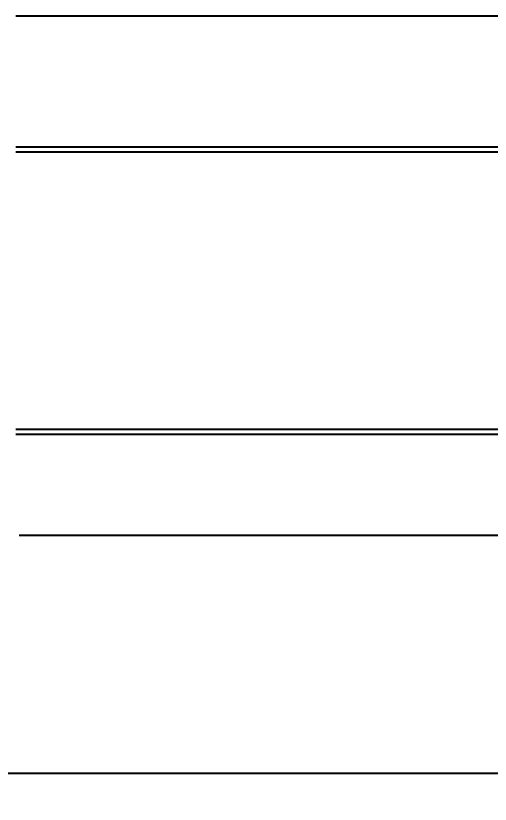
# Model space of a CAD drawing. Header units: millimetres. Extents: x -5505 to 394412, y -8522 to 584759.
# Drawn here: x 1557.3 to 1788.5, y 916 to 1299.9 of the extents above; entities that cross this region are included whole.
import ezdxf

# ---------------------------------------------------------------- set-up
doc = ezdxf.new("R2010")
doc.units = ezdxf.units.MM
doc.styles.get("Standard").update_dxf_attribs({"font": 'arial.ttf'})
doc.dimstyles.new('COAD', dxfattribs={"dimtxt": 100, "dimasz": 100, "dimexe": 1.25, "dimexo": 0.625, "dimtad": 1, "dimtxsty": 'Standard', "dimcen": 0, "dimclrd": 161, "dimclre": 161, "dimclrt": 6, "dimadec": 0, "dimazin": 0, "dimtfac": 1, "dimtmove": 0, "dimatfit": 3, "dimfxl": 0, "dimlwd": 5, "dimarcsym": 0})

# ---------------------------------------------------------------- blocks, each defined once
blk = doc.blocks.new('C-1S DRUM RIGHT')
for p, q in [((-501.68, 252.89), (117, 252.89)), ((-501.68, 189.12), (-225.85, 189.12)), ((-501.68, 186.62), (-225.85, 186.62)), ((-501.68, 51.62), (-225.85, 51.62)), ((-501.68, 49.12), (-225.85, 49.12)), ((-500, 0), (117.12, 0))]:
    blk.add_line(p, q)
blk = doc.blocks.new('*D281')
at = {"color": 161, "linetype": 'Continuous', "lineweight": -2, "transparency": 16777216}
for p, q in [((1655.52, 1299.89), (2949.19, 1299.89)), ((1655.52, 0), (2949.19, 0))]:
    blk.add_line(p, q, dxfattribs=at)
at = {"color": 161, "linetype": 'Continuous', "lineweight": 5, "transparency": 16777216}
blk.add_line((2947.94, 100), (2947.94, 1199.89), dxfattribs=at)
at = {"color": 161, "transparency": 16777216}
for points in [[(2931.27, 1199.89), (2964.6, 1199.89), (2947.94, 1299.89)], [(2931.27, 100), (2964.6, 100), (2947.94, 0)]]:
    blk.add_solid(points, dxfattribs=at)
at = {"color": 6, "transparency": 16777216, "insert": (2887.21, 649.95), "char_height": 100, "attachment_point": 5, "rotation": 90}
blk.add_mtext('1299,89', dxfattribs=at)
blk = doc.blocks.new('*D282')
at = {"color": 161, "linetype": 'Continuous', "lineweight": -2, "transparency": 16777216}
for p, q in [((1655.52, 1047), (2612.26, 1047)), ((1655.52, 0), (2612.26, 0))]:
    blk.add_line(p, q, dxfattribs=at)
at = {"color": 161, "linetype": 'Continuous', "lineweight": 5, "transparency": 16777216}
blk.add_line((2611.01, 100), (2611.01, 947), dxfattribs=at)
at = {"color": 161, "transparency": 16777216}
for points in [[(2594.35, 947), (2627.68, 947), (2611.01, 1047)], [(2594.35, 100), (2627.68, 100), (2611.01, 0)]]:
    blk.add_solid(points, dxfattribs=at)
at = {"color": 6, "transparency": 16777216, "insert": (2559.33, 523.5), "char_height": 100, "attachment_point": 5, "rotation": 90}
blk.add_mtext('1047', dxfattribs=at)

msp = doc.modelspace()

# ---------------------------------------------------------------- linework, layer by layer
msp.add_line((0, 931.16), (2059, 931.16))

# ---------------------------------------------------------------- block references
msp.add_blockref('C-1S DRUM RIGHT', (2059, 1047))

# ---------------------------------------------------------------- dimensions: what is measured, and where the dimension line sits
for base, p2, picture, middle in [((2947.935, 1299.891), (1654.891, 1299.891), '*D281', (2887.215, 649.945)), ((2611.015, 1047), (1654.891, 1047), '*D282', (2559.333, 523.5))]:
    dim = msp.add_linear_dim(base=base, p1=(1654.891, 0), p2=p2, angle=90, dimstyle='COAD')
    dim.commit()
    dim.dimension.update_dxf_attribs({"geometry": picture, "text_midpoint": middle})

doc.saveas('drawing.dxf')
